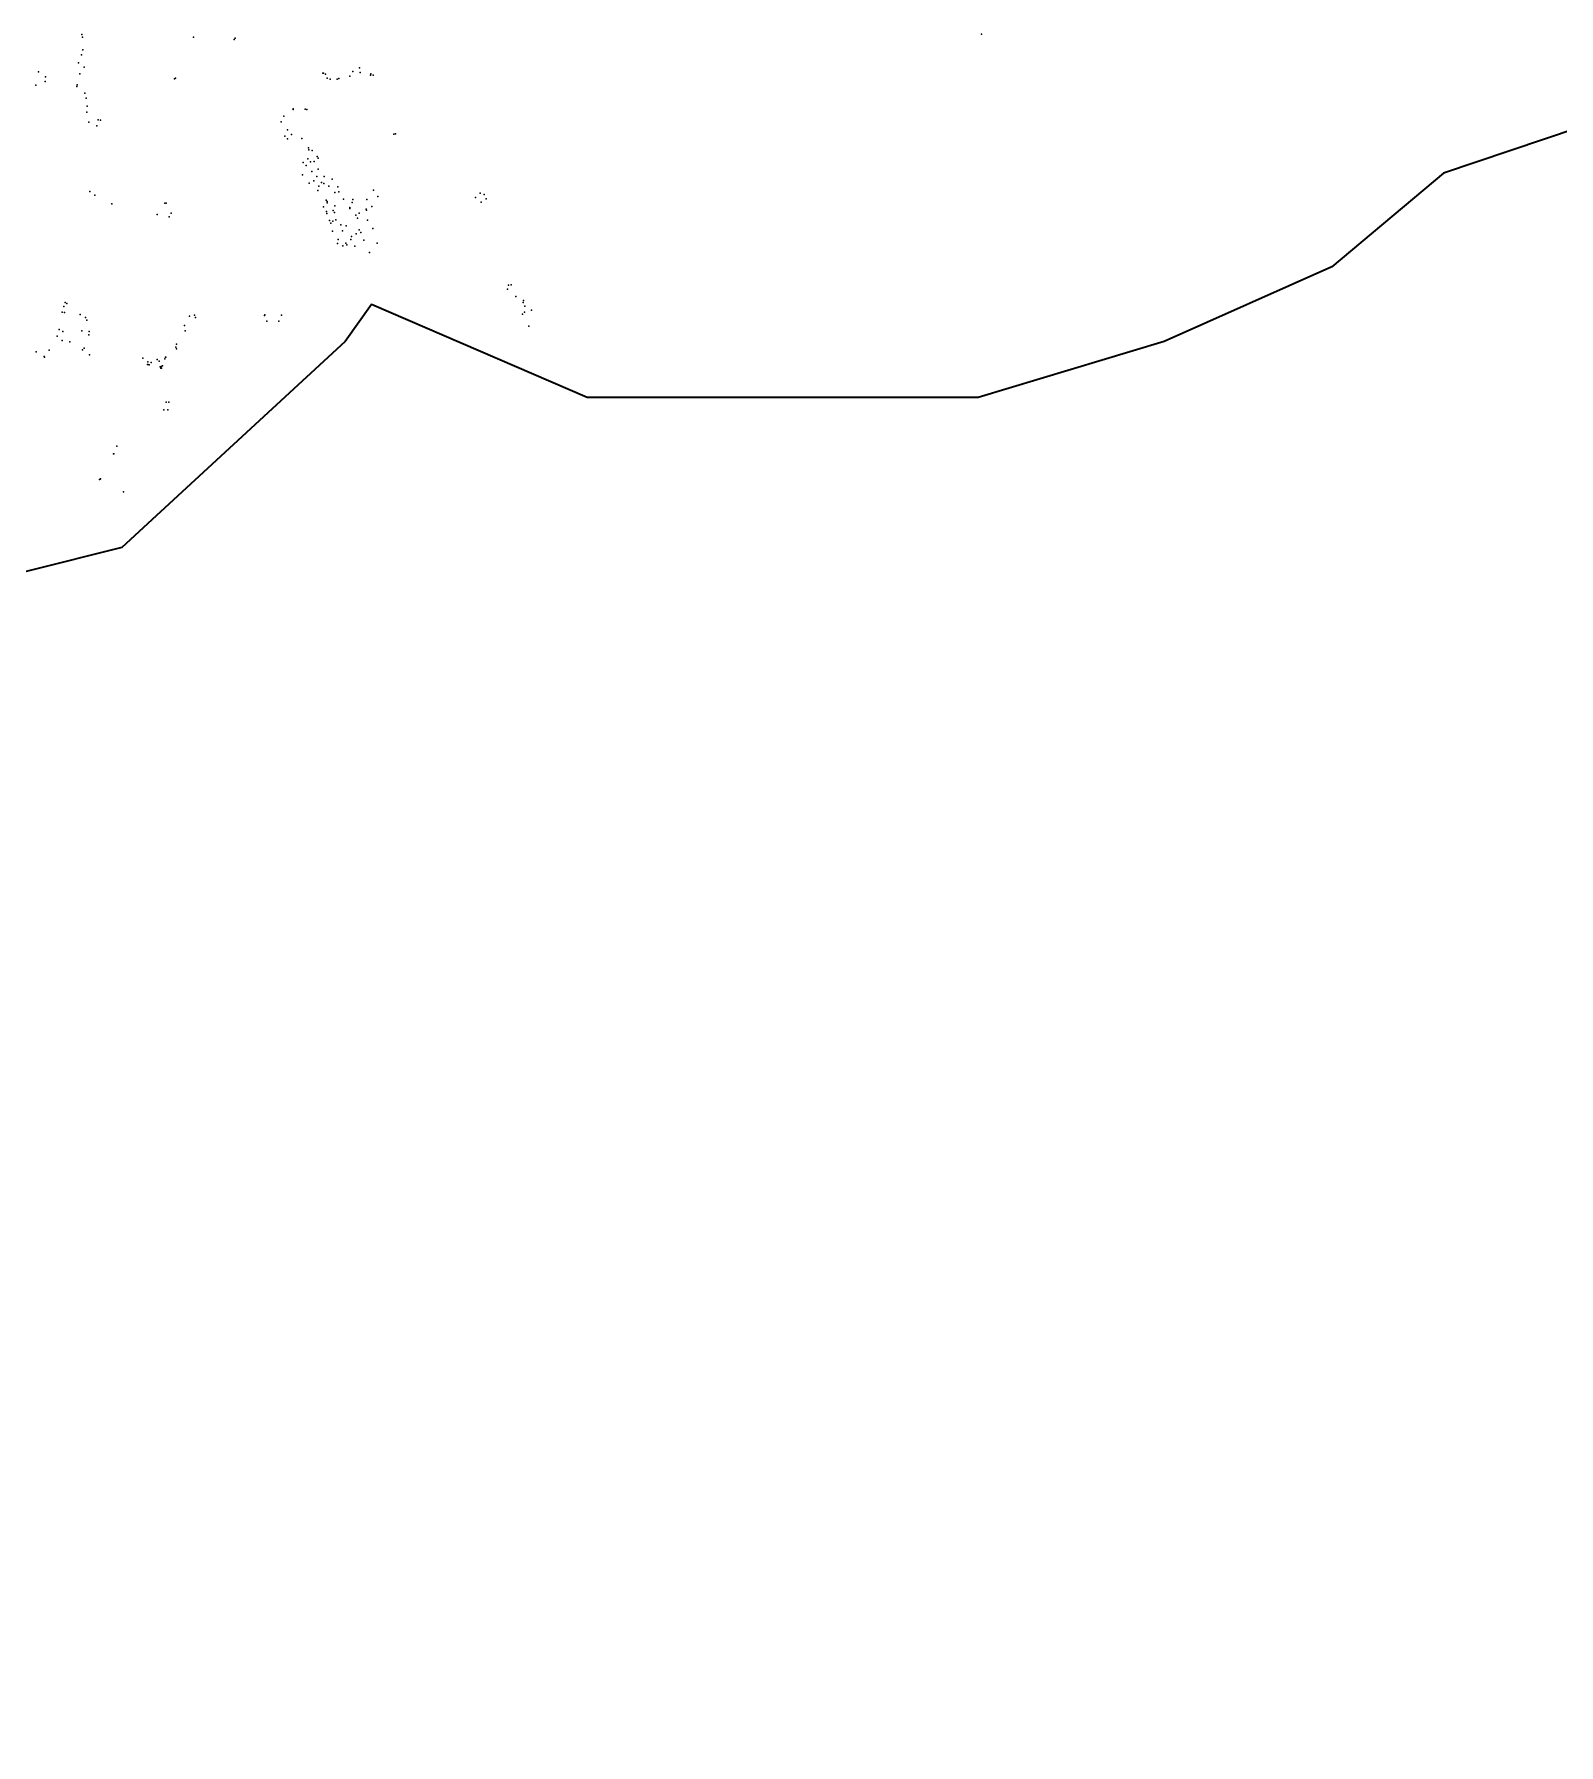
# Model space of a CAD drawing. Header units: millimetres. Extents: x -60275265 to 22802890, y -38578442 to 24337084.
# Drawn here: x -8352378 to 2032622, y -33099869 to -21451304 of the extents above; entities that cross this region are included whole.
import ezdxf

# ---------------------------------------------------------------- set-up
doc = ezdxf.new("R2010")
doc.units = ezdxf.units.MM
doc.header["$MEASUREMENT"] = 0
doc.layers.add('Outline', color=7, linetype='Continuous', true_color=0x000000)
doc.layers.add('particles', color=7, linetype='Continuous', true_color=0x000000)

msp = doc.modelspace()

# ---------------------------------------------------------------- linework, layer by layer
at = {"layer": 'Outline', "color": 3, "lineweight": 35, "true_color": 0x00ff00}
msp.add_lwpolyline([(2388023, -22014924), (1246851, -22397507), (486043, -23034488), (-655070, -23544188), (-1923171, -23926255), (-3444858, -23926255), (-4586030, -23926255), (-6054654, -23291001), (-6234364, -23544188), (-7756052, -24945643), (-10291971, -25582566), (-11687011, -26092266), (-11687011, -27239111), (-10926085, -27748576), (-10672498, -28513120), (-11813952, -29532403), (-12701478, -29022703), (-13842532, -29022703), (-14603457, -30424170), (-14603457, -31698402), (-14857045, -32335606), (-16885907, -32335606), (-18787711, -33099869)], dxfattribs=at)
at = {"layer": 'particles', "color": 93, "true_color": 0x67d435}
for p in [(-8028378, -21453304), (-8023378, -21472304), (-7268378, -21470304), (-6989378, -21486304), (-6982378, -21479304), (-1899378, -21451304), (-8051378, -21647304), (-8029378, -21592304), (-8020378, -21558304), (-8323378, -21708304), (-8277378, -21774304), (-8274378, -21742304), (-8041378, -21720304), (-8012378, -21675304), (-7396378, -21755304), (-7389378, -21750304), (-7389378, -21751304), (-6387378, -21717304), (-6382378, -21716304), (-6368378, -21722304), (-6357378, -21751304), (-6337378, -21758304), (-6288378, -21757304), (-6278378, -21753304), (-6203378, -21737304), (-6181378, -21705304), (-6136378, -21681304), (-6132378, -21712304), (-6062378, -21731304), (-6058378, -21721304), (-6044378, -21731304), (-8340378, -21799304), (-8062378, -21807304), (-8059378, -21796304), (-8007378, -21853304), (-7999378, -21886304), (-7994378, -21982304), (-7991378, -21942304), (-6652378, -22008304), (-6588378, -21959304), (-6588378, -21964304), (-6507378, -21962304), (-6495378, -21964304), (-7979378, -22051304), (-7926378, -22076304), (-7917378, -22034304), (-7900378, -22036304), (-6669378, -22047304), (-6627378, -22102304), (-5903378, -22131304), (-5892378, -22129304), (-6645378, -22146304), (-6626378, -22163304), (-6599378, -22134304), (-6528378, -22162304), (-6484378, -22225304), (-6481378, -22239304), (-6459378, -22244304), (-5902378, -22132304), (-6520378, -22325304), (-6500378, -22344304), (-6489378, -22300304), (-6469378, -22320304), (-6445378, -22318304), (-6425378, -22283304), (-6417378, -22294304), (-6524378, -22409304), (-6478378, -22465304), (-6461378, -22385304), (-6448378, -22450304), (-6426378, -22421304), (-6418378, -22370304), (-6394378, -22461304), (-6380378, -22467304), (-6377378, -22420304), (-6323378, -22439304), (-7972378, -22523304), (-7939378, -22546304), (-6419378, -22515304), (-6414378, -22486304), (-6364378, -22580304), (-6356378, -22591304), (-6344378, -22485304), (-6304378, -22530304), (-6284378, -22490304), (-6277378, -22524304), (-6246378, -22575304), (-6181378, -22577304), (-6086378, -22577304), (-6041378, -22512304), (-6040378, -22512304), (-6012378, -22557304), (-5346378, -22563304), (-5314378, -22534304), (-5308378, -22595304), (-5286378, -22543304), (-5274378, -22573304), (-7824378, -22607304), (-7824378, -22607304), (-7515378, -22679304), (-7463378, -22601304), (-7452378, -22601304), (-7432378, -22694304), (-7418378, -22670304), (-6382378, -22627304), (-6361378, -22659304), (-6358378, -22671304), (-6357378, -22600304), (-6315378, -22651304), (-6307378, -22666304), (-6305378, -22619304), (-6203378, -22637304), (-6202378, -22632304), (-6187378, -22598304), (-6161378, -22684304), (-6149378, -22704304), (-6138378, -22670304), (-6090378, -22643304), (-6088378, -22650304), (-6053378, -22624304), (-6340378, -22719304), (-6332378, -22737304), (-6319378, -22793304), (-6318378, -22723304), (-6298378, -22716304), (-6263378, -22750304), (-6252378, -22790304), (-6227378, -22756304), (-6191378, -22828304), (-6160378, -22810304), (-6138378, -22784304), (-6127378, -22801304), (-6081378, -22718304), (-6046378, -22774304), (-6285378, -22877304), (-6282378, -22849304), (-6249378, -22891304), (-6230378, -22875304), (-6222378, -22886304), (-6196378, -22850304), (-6168378, -22894304), (-6107378, -22853304), (-6067378, -22938304), (-6015378, -22873304), (-5122378, -23159304), (-5104378, -23158304), (-8141378, -23277304), (-8130378, -23284304), (-5129378, -23188304), (-5072378, -23237304), (-5022378, -23278304), (-5018378, -23265304), (-8162378, -23344304), (-8151378, -23305304), (-8145378, -23346304), (-8040378, -23360304), (-8003378, -23381304), (-7994378, -23398304), (-7294378, -23372304), (-7259378, -23365304), (-7253378, -23381304), (-6783378, -23367304), (-6780378, -23363304), (-6767378, -23406304), (-6686378, -23405304), (-6668378, -23364304), (-5027378, -23358304), (-5013378, -23344304), (-5012378, -23344304), (-5011378, -23304304), (-4964378, -23330304), (-8195378, -23507304), (-8182378, -23462304), (-8156378, -23475304), (-8027378, -23472304), (-7981378, -23498304), (-7977378, -23476304), (-7328378, -23435304), (-7324378, -23472304), (-4982378, -23440304), (-8338378, -23613304), (-8284378, -23646304), (-8251378, -23603304), (-8162378, -23536304), (-8109378, -23546304), (-8023378, -23600304), (-8012378, -23590304), (-7976378, -23635304), (-7388378, -23583304), (-7383378, -23594304), (-7382378, -23561304), (-8282378, -23651304), (-7613378, -23656304), (-7581378, -23700304), (-7579378, -23700304), (-7578378, -23681304), (-7569378, -23703304), (-7556378, -23686304), (-7515378, -23665304), (-7501378, -23678304), (-7494378, -23716304), (-7489378, -23725304), (-7488378, -23713304), (-7486378, -23725304), (-7479378, -23710304), (-7462378, -23662304), (-7457378, -23650304), (-7456378, -23651304), (-7452378, -23956304), (-7435378, -23956304), (-7468378, -24009304), (-7441378, -24010304), (-7811378, -24309304), (-7810378, -24309304), (-7789378, -24256304), (-7789378, -24256304), (-7907378, -24484304), (-7902378, -24480304), (-7901378, -24479304), (-7743378, -24568304), (-7743378, -24568304)]:
    msp.add_point(p, dxfattribs=at)

doc.saveas('drawing.dxf')
